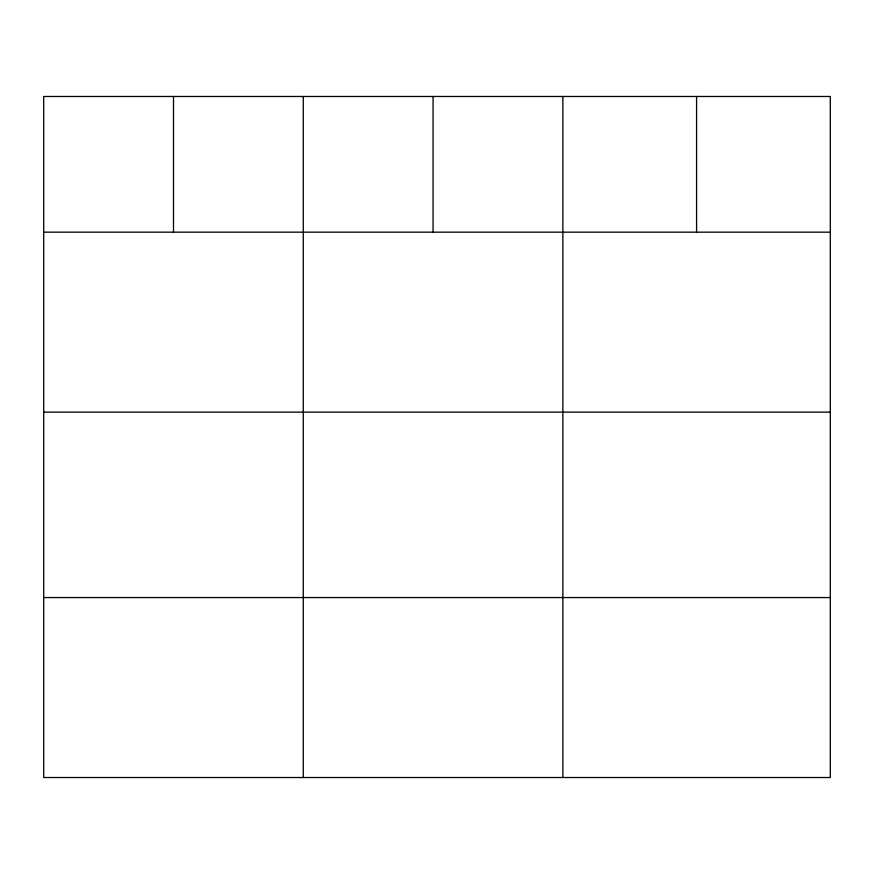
<?xml version="1.0" encoding="UTF-8"?>
<svg xmlns="http://www.w3.org/2000/svg" width="874" height="874" viewBox="0 0 874 874"><rect width="100%" height="100%" fill="white"/><g stroke="black" fill="none" stroke-linecap="round" stroke-linejoin="round"><path stroke-width="1.31" d="M830.3 232.167L830.3 777.521L43.7 777.521L43.7 96.479L830.3 96.479L830.3 232.167L43.7 232.167M43.7 412.135L830.3 412.135M43.7 597.554L830.3 597.554M696.578 96.479L696.578 232.167M562.856 96.479L562.856 777.521M433.067 96.479L433.067 232.167M303.278 96.479L303.278 777.521M173.489 96.479L173.489 232.167"/></g></svg>
